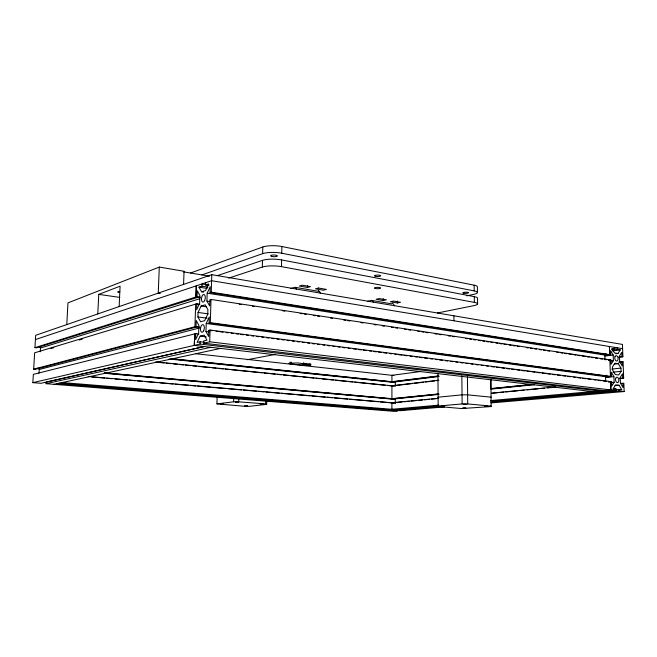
<?xml version="1.0" encoding="UTF-8"?>
<svg xmlns="http://www.w3.org/2000/svg" width="657" height="657" viewBox="0 0 657 657"><rect width="100%" height="100%" fill="white"/><g stroke="black" fill="none" stroke-linecap="round" stroke-linejoin="round"><path stroke-width="0.99" d="M395.251 403.283L395.251 398.832L438.991 394.389M395.268 386.332L395.268 381.898L439.057 376.494M397.37 302.967L400.491 302.269L393.486 301.054L390.373 301.76L397.37 302.967L397.37 301.07M383.294 300.545L386.39 299.822L379.212 298.574L376.124 299.305L383.294 300.545L383.294 298.623M310.112 365.218L311.131 364.701L297.654 362.927L288.842 363.313L291.182 364.027L306.507 365.456L310.112 365.218L310.137 363.403M302.417 365.259L302.442 363.444M303.682 365.374L303.723 362.648M305.07 365.432L305.103 363.617M307.468 287.454L310.441 286.633L302.302 285.22L299.354 286.05L307.468 287.454L307.501 285.417M306.507 365.456L306.532 363.633M307.887 365.423L307.911 363.6M309.11 365.341L309.143 363.526M290.115 363.871L290.148 362.04M291.182 364.027L291.215 362.188M437.34 313.003L473.935 305.62A11.76 2.275 -1.1 0 0 474.354 302.384L281.483 266.643L281.615 259.926A13.633 3.277 1.5 0 0 262.496 260.344L217.311 275.677M466.815 295.839L473.804 294.336A11.736 2.414 -1.2 0 0 474.214 290.911L281.746 253.216L281.878 246.523A13.6 3.466 1.5 0 0 262.8 246.991L190.596 272.983M228.669 278.125L262.34 267.046L262.496 260.344M201.954 274.881L262.644 253.659L262.8 246.991M266.734 401.558L266.676 404.359L265.617 403.899L265.699 400.146M265.617 403.899L238.721 401.821L238.82 397.994M217.122 397.354L216.933 403.874L233.596 401.813L233.678 398.947M605.352 377.126L611.453 376.502L611.306 372.273L613.925 376.633L614.123 382.333L611.774 386.061L611.626 381.725L210.068 330.052L208.877 330.348L208.688 336.45L205.961 331.481L206.216 323.482L209.296 317.052L209.107 322.998L609.014 376.51M608.283 354.829L210.059 292.546L210.248 286.657L207.177 293.186L206.922 301.103L209.649 305.875L209.838 299.83L211.02 299.469L610.887 360.003L611.035 364.315L613.375 360.668L613.178 355.01L610.567 350.616L610.714 354.813L604.604 355.577M204.171 342.248L200.098 341.763L197.1 342.478L200.139 336.129L204.196 335.144L206.93 340.17L203.793 340.893L203.719 343.2L209.706 341.812L210.068 330.052M209.107 322.998L210.297 322.686L211.02 299.469M618.837 357.219L622.893 356.726L622.45 344.424L211.8 274.683L211.25 292.176L210.059 292.546M195.934 296.997L196.295 285.836L195.926 296.997L199.983 297.613M199.859 304.216L196.813 303.764L34.64 352.817L33.663 369.185L196.057 326.43L196.246 320.55L198.89 325.404L198.628 333.329L195.605 339.661L195.819 333.625L198.866 334.002M211.8 274.683L35.667 335.3L34.944 347.668L197.051 296.644L197.24 290.813L199.876 295.478L199.621 303.32L196.607 309.751L196.813 303.764M195.819 333.625L33.351 374.367L32.85 382.645L200.024 344.054L200.098 341.763M203.621 292.102L201.592 291.79L198.956 287.158L201.921 286.181L201.995 283.939L209.082 285.081M208.63 285.458L205.592 284.974L205.666 282.707M592.483 391.572L194.3 345.377L194.686 333.912M194.3 345.377L194.694 333.912M197.905 316.961L198.053 312.445L201.124 306.014L205.165 304.815L207.899 309.644L207.735 314.218L204.655 320.682L200.615 321.766L197.905 316.961L207.111 318.202M183.574 284.571L184.05 271.267L159.29 267.079L67.967 302.885L66.776 324.591M159.29 267.079L158.247 293.112L160.242 293.408M119.147 306.573L120.083 286.189L98.764 294.385L97.794 313.915M57.036 383.663L397.575 410.921L393.354 411.282L46.072 383.696L46.162 382.07L203.818 346.609M39.009 373.242L39.231 369.48L37.999 368.027M40.274 351.782L40.488 348.038L39.256 346.584M621.111 371.32L618.746 374.991L615.264 374.515L612.644 370.129L612.521 366.861L614.87 363.181L618.344 363.699L620.947 368.084L621.111 371.32L612.907 372.174M490.984 379.853L491.066 406.576L461.6 408.539L438.153 406.502L438.153 406.034M615.954 353.737L617.982 353.482L620.282 349.894L617.72 349.475L612.628 350.124M604.998 359.773L604.842 355.067L605.943 353.589M605.713 381.405L605.557 376.666L606.666 375.204M35.412 339.57L211.611 280.72L622.606 348.678M205.592 284.974L208.688 283.947L205.625 290.501L201.592 291.79M197.929 297.301L36.546 347.832L34.944 347.668M40.488 348.038L199.892 298.689M50.918 348.555L53.858 347.676M79.3 340.022L82.232 339.135M290.345 288.604L294.968 287.29L318.949 291.396M196.944 326.989L35.273 369.324L33.663 369.185M39.231 369.48L199.884 327.876M367.665 301.3L371.534 300.389L391.728 303.838M204.442 346.551L40.997 383.294L32.85 382.645M46.072 383.696L210.733 347.282M53.989 384.32L220.522 348.415M247.229 359.708L275.464 354.394M420.398 371.542L391.942 375.311L391.933 381.709L438.745 375.894M613.597 348.391L617.662 347.857L617.72 349.475M611.503 349.352L614.558 348.957L614.5 347.331M612.176 350.928L620.282 349.894M604.612 355.289L609.704 354.657L609.417 346.494L609.688 354.657M392.902 381.807L438.704 376.132M605.031 356.012L613.178 355.01M618.861 356.94L622.893 356.726M438.777 380.198L391.933 385.774L391.909 398.676L438.884 393.88M608.456 360.02L609.86 359.855L610.443 376.362L605.335 376.888M392.894 385.864L412.251 383.573M414.288 383.327L423.453 382.243M425.49 382.004L434.663 380.912M436.7 380.674L438.736 380.428M608.85 360.25L610.887 360.003M610.312 361.03L613.375 360.668M619.05 362.056L623.082 361.851L623.665 378.136L619.592 378.547M619.017 362.319L623.082 361.851M614.287 364.159L618.344 363.699M266.676 404.359L249.529 406.305L244.667 406.289L216.933 403.874M611.798 369.086L620.988 368.076M490.96 388.566L532.835 384.288M392.878 398.766L438.63 394.11M491.493 388.722L533.172 384.476M490.861 389.125L534.593 384.69M605.787 377.463L613.925 376.633M619.625 378.309L623.665 378.136M438.695 398.241L391.909 402.766L391.892 409.286L438.745 405.147M491.6 393.116L555.682 386.916M608.579 381.791L610.616 381.594L610.895 389.946L490.697 400.565M392.878 402.848L402.035 401.969M404.063 401.772L409.155 401.279M411.192 401.082L416.275 400.589M418.312 400.392L422.377 400.006M424.414 399.809L429.506 399.316M431.534 399.119L436.626 398.627M492.586 393.223L497.669 392.73M499.706 392.533L503.779 392.139M505.816 391.95L518.02 390.767M520.057 390.57L524.13 390.176M527.177 389.88L538.37 388.804M540.407 388.607L544.481 388.213M547.527 387.917L552.619 387.425M608.579 382.021L611.626 381.725M611.067 382.629L614.123 382.333M620.824 383.368L623.854 383.302L624.15 391.539L491.411 402.897M615.034 385.643L619.108 385.273L621.719 389.634L618.656 389.897M612.891 389.19L615.946 388.919L616.003 390.562L491.608 401.411M616.069 389.576L621.719 389.634M396.787 409.681L462.134 403.94L467.727 403.94L491.362 406.108M399.842 409.935L440.65 406.396M490.639 402.068L619.181 390.94L624.15 391.539M444.436 406.913L400.277 410.691L58.99 383.245M233.596 401.813L238.721 401.821M62.144 382.563L404.613 410.321M88.12 376.461L395.415 403.07M91.561 376.954L104.824 378.103M106.861 378.276L111.961 378.719M115.024 378.982L120.124 379.426M122.169 379.598L127.269 380.042M129.306 380.222L135.424 380.748M137.469 380.92L142.569 381.364M144.614 381.545L157.877 382.686M159.914 382.867L173.177 384.008M175.214 384.189L188.477 385.339M190.522 385.511L195.622 385.955M197.658 386.127L210.922 387.277M212.967 387.449L226.23 388.599M228.266 388.772L241.53 389.921M243.575 390.102L256.838 391.243M258.874 391.424L263.974 391.859M266.019 392.04L279.282 393.19M281.319 393.362L294.582 394.512M296.627 394.685L309.882 395.834M311.927 396.007L325.19 397.157M327.227 397.329L332.327 397.772M334.372 397.953L347.635 399.095M349.672 399.275L362.935 400.417M364.98 400.598L378.243 401.747M380.28 401.92L393.543 403.07M104.709 372.806L395.424 398.996M104.176 372.962L395.563 399.177M104.627 373.316L395.514 399.415M491.239 397.198L467.628 394.841L462.043 394.849L438.096 397.198L438.104 397.715M155.619 361.876L394.397 386.02M160.029 362.549L164.11 362.96M166.147 363.165L171.247 363.682M173.284 363.888L177.365 364.298M179.402 364.504L183.484 364.914M185.52 365.12L190.62 365.637M192.665 365.842L196.739 366.253M198.784 366.458L209.994 367.592M212.039 367.797L216.112 368.207M218.157 368.413L223.249 368.93M225.294 369.135L229.367 369.546M231.412 369.751L248.748 371.501M250.785 371.706L262.003 372.839M264.04 373.045L268.122 373.463M270.158 373.669L275.258 374.178M277.295 374.383L281.377 374.802M283.413 375.007L288.513 375.517M290.55 375.722L300.75 376.757M302.787 376.962L314.005 378.095M316.042 378.301L320.123 378.711M322.16 378.917L327.26 379.434M329.305 379.639L333.378 380.05M335.423 380.255L346.633 381.389M348.678 381.594L352.752 382.004M354.796 382.21L366.006 383.343M368.051 383.548L385.388 385.298M387.425 385.503L392.525 386.02M169.038 359.009L395.514 382.596M171.124 358.615L395.415 382.07M171.444 358.878L395.588 382.284M195.868 353.737L393.888 375.525M615.946 388.919L613.268 388.599L615.625 384.83L619.108 385.273M200.024 344.054L599.356 390.964M203.719 343.2L603.775 390.578M209.706 341.812L616.003 390.562M200.139 336.129L206.249 336.885M205.961 331.481L209.008 331.867M208.877 330.348L211.924 330.742M215.989 331.259L218.025 331.522M220.054 331.785L223.101 332.171M226.148 332.565L228.184 332.828M231.231 333.214L233.26 333.477M236.315 333.871L238.343 334.134M240.372 334.388L243.427 334.783M246.474 335.177L248.502 335.431M251.549 335.826L253.586 336.088M256.632 336.474L258.661 336.737M261.708 337.131L263.744 337.394M266.791 337.78L268.82 338.043M271.875 338.437L273.903 338.692M276.95 339.086L278.987 339.349M282.034 339.735L284.062 339.998M287.109 340.392L289.146 340.655M292.193 341.04L294.221 341.303M297.276 341.697L299.305 341.952M302.351 342.346L304.388 342.609M307.435 342.995L309.463 343.258M312.51 343.652L314.547 343.915M317.594 344.301L319.622 344.564M322.669 344.958L324.706 345.212M327.753 345.607L329.781 345.869M332.836 346.255L334.865 346.518M337.912 346.912L339.948 347.175M342.995 347.561L345.024 347.824M348.07 348.218L350.107 348.473M353.154 348.867L356.201 349.261M358.237 349.524L361.284 349.91M363.313 350.173L366.36 350.567M369.406 350.953L371.443 351.216M373.472 351.479L376.518 351.865M378.555 352.127L381.602 352.522M383.631 352.784L386.686 353.17M389.732 353.565L391.761 353.827M394.808 354.213L396.844 354.476M398.873 354.739L401.92 355.125M403.956 355.388L407.003 355.782M410.05 356.168L412.079 356.431M415.134 356.825L417.162 357.088M419.199 357.342L422.246 357.737M424.274 357.999L427.321 358.385M430.368 358.779L432.405 359.042M435.451 359.428L437.48 359.691M439.517 359.954L442.563 360.348M445.61 360.734L447.647 360.997M450.694 361.391L452.722 361.646M455.769 362.04L457.806 362.303M460.853 362.689L462.881 362.951M465.928 363.346L467.965 363.608M471.012 363.994L473.04 364.257M476.095 364.651L478.124 364.906M481.17 365.3L483.207 365.563M486.254 365.957L488.282 366.212M491.329 366.606L494.384 367M496.413 367.255L499.46 367.649M501.496 367.912L504.543 368.298M506.572 368.561L509.618 368.955M511.655 369.218L514.702 369.604M516.731 369.866L519.777 370.261M521.814 370.515L524.861 370.909M526.889 371.172L529.944 371.558M531.973 371.821L535.02 372.215M537.056 372.478L540.103 372.864M542.132 373.127L545.179 373.521M547.215 373.776L550.262 374.17M552.291 374.433L555.346 374.818M557.374 375.081L560.421 375.476M562.458 375.738L565.505 376.124M567.533 376.387L570.58 376.781M573.627 377.167L575.663 377.43M577.692 377.693L580.739 378.079M582.775 378.342L585.822 378.736M587.851 378.999L590.906 379.385M593.953 379.779L595.981 380.042M598.018 380.296L601.065 380.69M603.093 380.953L606.14 381.339M196.057 326.43L199.104 326.825M198.989 327.26L194.924 326.726L195.687 304.109L198.726 304.552M210.297 322.686L611.453 376.502M206.216 323.482L605.557 376.666M198.053 312.445L208.253 313.874M98.764 294.385L119.755 297.391M201.124 306.014L206.208 306.753M206.922 301.103L209.961 301.563M239.247 304.273L241.275 304.577M252.436 306.261L254.464 306.564M282.863 310.851L284.892 311.163M300.109 313.463L302.138 313.767M304.166 314.071L306.195 314.375M313.299 315.45L315.327 315.754M317.356 316.066L319.384 316.37M330.537 318.054L332.565 318.358M343.726 320.049L345.754 320.353M347.783 320.657L349.811 320.961M360.964 322.653L362.993 322.957M374.153 324.64L376.182 324.944M382.267 325.864L384.296 326.176M391.4 327.243L393.428 327.547M395.457 327.859L397.485 328.163M404.581 329.239L406.609 329.543M408.638 329.847L410.666 330.151M417.77 331.227L419.798 331.53M421.827 331.842L423.855 332.146M425.884 332.45L427.912 332.754M435.008 333.83L437.036 334.134M439.065 334.446L441.093 334.75M448.197 335.817L450.226 336.129M452.254 336.433L454.283 336.737M465.443 338.429L467.472 338.733M469.5 339.037L471.529 339.341M473.557 339.653L475.586 339.956M478.624 340.416L480.653 340.72M482.681 341.032L484.71 341.336M486.738 341.64L488.767 341.944M490.795 342.256L492.824 342.56M495.871 343.02L497.899 343.324M499.928 343.636L501.956 343.94M503.985 344.243L506.013 344.555M509.06 345.007L511.089 345.319M513.117 345.623L515.145 345.927M517.174 346.239L519.202 346.543M526.298 347.619L528.327 347.923M530.355 348.226L532.384 348.53M534.412 348.842L536.441 349.146M539.487 349.606L541.516 349.91M543.544 350.222L545.573 350.526M547.601 350.83L549.63 351.134M556.725 352.209L558.754 352.513M560.782 352.825L562.811 353.129M564.839 353.433L566.868 353.745M568.896 354.049L571.943 354.509M573.972 354.813L576 355.117M578.029 355.429L580.057 355.733M582.086 356.037L585.132 356.496M587.161 356.808L589.189 357.112M591.218 357.416L593.246 357.72M595.275 358.032L597.303 358.336M600.342 358.796L602.37 359.1M604.399 359.412L606.427 359.716M197.051 296.644L200.098 297.104M211.25 292.176L610.714 354.813M207.177 293.186L604.842 355.067M201.921 286.181L207.998 287.158M617.982 353.482L614.517 352.932L611.905 348.522L614.558 348.957M198.956 287.158L207.045 288.448M183.237 271.793L209.526 276.219M281.615 259.926L474.288 296.644A11.744 2.349 -1.1 0 1 477.524 298.27L477.598 303.969M281.878 246.523L474.149 285.187A11.727 2.48 -1.2 0 1 477.384 286.904L477.458 292.579M622.097 361.703L622.253 366.006L619.658 361.629L619.461 355.987L621.768 352.374L621.908 356.57M622.869 383.171L623.025 387.507L620.422 383.154L620.224 377.479L622.532 373.776L622.68 378.005M619.124 389.305L619.181 390.94M610.616 381.594L610.895 389.946M490.672 379.459L490.804 388.591M474.149 285.187L474.214 290.911M474.288 296.644L474.354 302.384M467.431 376.773L467.727 403.94M461.855 375.796L462.134 403.94M453.905 315.795L453.946 320.788M437.956 373.562L438.153 406.502M295.527 287.503A9.362 5.256 -80.8 0 1 296.364 289.162M318.39 290.476A9.182 5.355 -80.7 0 1 320.378 293.244M372.322 300.594A8.796 5.543 -80.4 0 1 373.217 302.179M392.336 303.14A8.64 5.609 -80.3 0 1 394.446 305.776M262.34 267.046A13.649 3.186 1.4 0 1 281.483 266.643M262.644 253.659A13.616 3.367 1.5 0 1 281.746 253.216M119.59 292.611A3.219 0.632 3.3 0 1 117.726 291.905A3.219 0.632 3.3 0 1 119.837 291.445M441.561 406.248L444.575 406.289L441.561 406.248M463.415 404.351L466.519 404.392L463.415 404.351M462.774 408.104L465.731 408.137L462.774 408.104M484.759 406.289L487.798 406.33L484.759 406.289M220.678 404.03L223.487 404.129L220.678 404.03M235.748 402.191L238.622 402.289L235.748 402.191M244.856 405.837L247.599 405.936L244.856 405.837M260.254 404.071L263.055 404.17L260.254 404.071M318.473 288.029L315.491 288.842L323.408 290.205L326.406 289.4L318.473 288.029M375.451 288.546A3.137 0.673 -0.1 0 0 380.592 288.16A3.137 0.673 -0.1 0 0 376.469 287.405A3.137 0.673 -0.1 0 0 375.451 288.546M375.508 276.334A3.137 0.714 -0.1 0 0 380.633 275.915A3.137 0.714 -0.1 0 0 376.518 275.119A3.137 0.714 -0.1 0 0 375.508 276.334M272.08 256.493A3.4 0.846 1.5 0 0 277.394 255.992A3.4 0.846 1.5 0 0 272.532 255.047A3.4 0.846 1.5 0 0 272.08 256.493M463.817 293.268A2.932 0.6 -1.2 0 0 468.589 292.817A2.932 0.6 -1.2 0 0 464.704 292.225A2.932 0.6 -1.2 0 0 463.817 293.268M204.647 300.504A3.827 1.856 -81.7 0 0 203.982 294.5A3.827 1.856 -81.7 0 0 201.494 299.83A3.827 1.856 -81.7 0 0 204.647 300.504M203.678 330.75A3.843 1.881 -82.7 0 0 203.013 324.64A3.843 1.881 -82.7 0 0 200.508 329.896A3.843 1.881 -82.7 0 0 203.678 330.75M614.952 356.767A2.718 1.626 81.8 0 0 616.529 361.013A2.718 1.626 81.8 0 0 617.81 357.194A2.718 1.626 81.8 0 0 614.952 356.767M615.708 378.366A2.727 1.634 82.5 0 0 617.284 382.612A2.727 1.634 82.5 0 0 618.574 378.736A2.727 1.634 82.5 0 0 615.708 378.366"/></g></svg>
